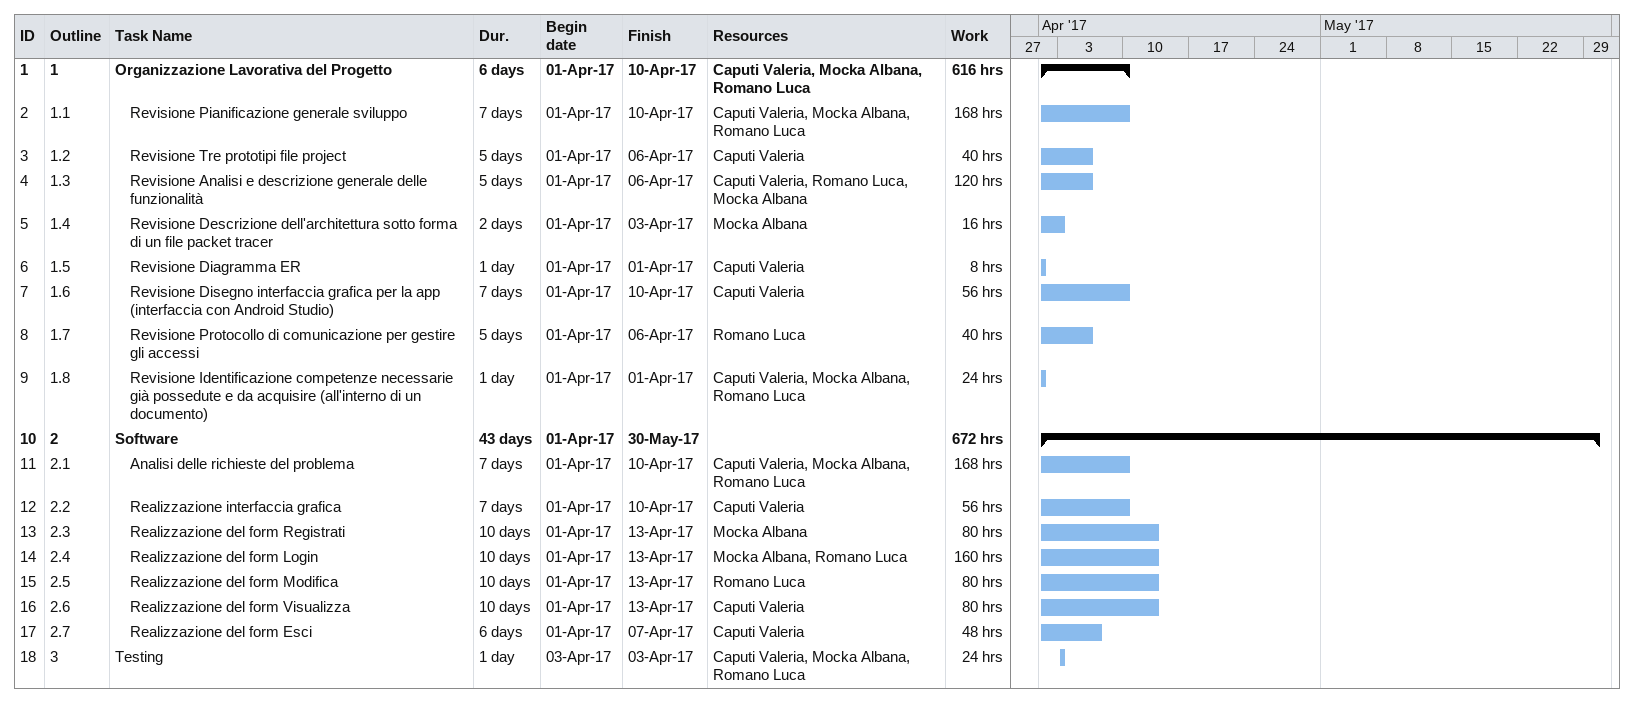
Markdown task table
| ID | WBS | Task | Duration | Start | Finish | Resources | Work (h) |
|---|---|---|---|---|---|---|---|
| 1 | 1 | **Organizzazione Lavorativa del Progetto** | 6d | 2017-04-01 | 2017-04-10 | Caputi Valeria, Mocka Albana, Romano Luca | 616 |
| 2 | 1.1 | Revisione Pianificazione generale sviluppo | 7d | 2017-04-01 | 2017-04-10 | Caputi Valeria, Mocka Albana, Romano Luca | 168 |
| 3 | 1.2 | Revisione Tre prototipi file project | 5d | 2017-04-01 | 2017-04-06 | Caputi Valeria | 40 |
| 4 | 1.3 | Revisione Analisi e descrizione generale delle funzionalità | 5d | 2017-04-01 | 2017-04-06 | Caputi Valeria, Romano Luca, Mocka Albana | 120 |
| 5 | 1.4 | Revisione Descrizione dell'architettura sotto forma di un file packet tracer | 2d | 2017-04-01 | 2017-04-03 | Mocka Albana | 16 |
| 6 | 1.5 | Revisione Diagramma ER | 1d | 2017-04-01 | 2017-04-01 | Caputi Valeria | 8 |
| 7 | 1.6 | Revisione Disegno interfaccia grafica per la app (interfaccia con Android Studio) | 7d | 2017-04-01 | 2017-04-10 | Caputi Valeria | 56 |
| 8 | 1.7 | Revisione Protocollo di comunicazione per gestire gli accessi | 5d | 2017-04-01 | 2017-04-06 | Romano Luca | 40 |
| 9 | 1.8 | Revisione Identificazione competenze necessarie già possedute e da acquisire (all'interno di un documento) | 1d | 2017-04-01 | 2017-04-01 | Caputi Valeria, Mocka Albana, Romano Luca | 24 |
| 10 | 2 | **Software** | 43d | 2017-04-01 | 2017-05-30 |  | 672 |
| 11 | 2.1 | Analisi delle richieste del problema | 7d | 2017-04-01 | 2017-04-10 | Caputi Valeria, Mocka Albana, Romano Luca | 168 |
| 12 | 2.2 | Realizzazione interfaccia grafica | 7d | 2017-04-01 | 2017-04-10 | Caputi Valeria | 56 |
| 13 | 2.3 | Realizzazione del form Registrati | 10d | 2017-04-01 | 2017-04-13 | Mocka Albana | 80 |
| 14 | 2.4 | Realizzazione del form Login | 10d | 2017-04-01 | 2017-04-13 | Mocka Albana, Romano Luca | 160 |
| 15 | 2.5 | Realizzazione del form Modifica | 10d | 2017-04-01 | 2017-04-13 | Romano Luca | 80 |
| 16 | 2.6 | Realizzazione del form Visualizza | 10d | 2017-04-01 | 2017-04-13 | Caputi Valeria | 80 |
| 17 | 2.7 | Realizzazione del form Esci | 6d | 2017-04-01 | 2017-04-07 | Caputi Valeria | 48 |
| 18 | 3 | Testing | 1d | 2017-04-03 | 2017-04-03 | Caputi Valeria, Mocka Albana, Romano Luca | 24 |
